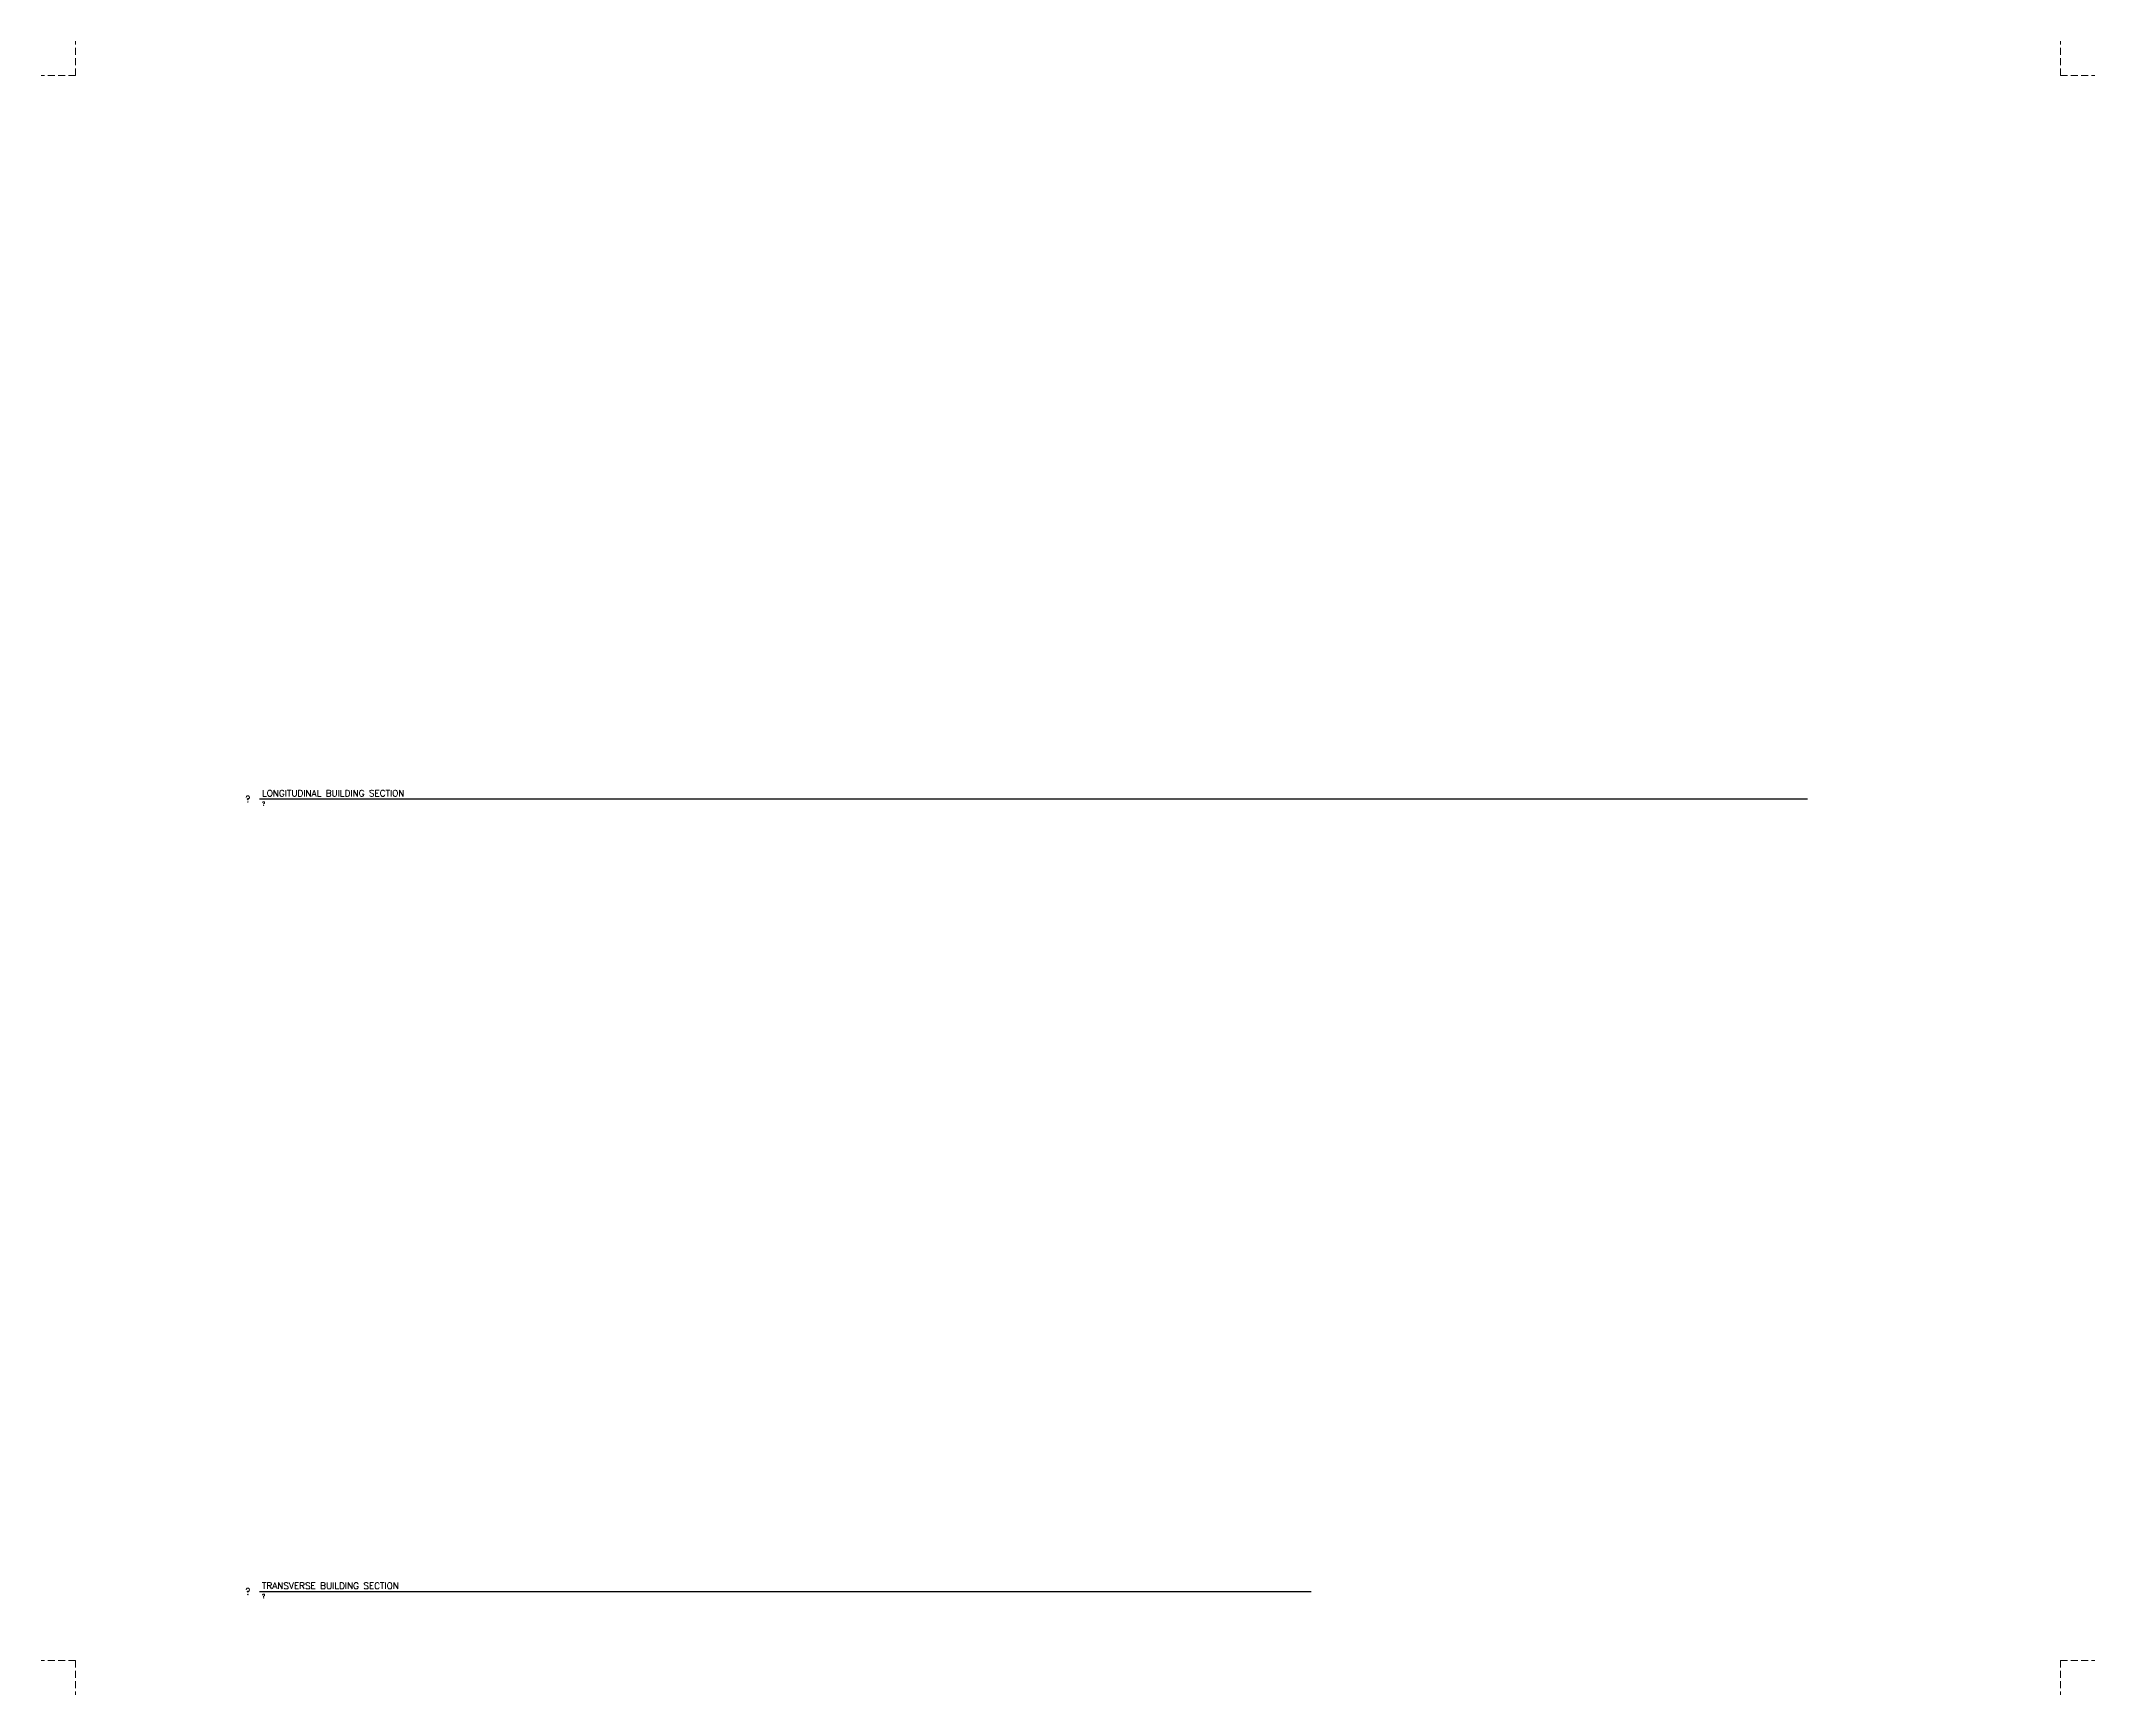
# Model space of a CAD drawing. Header units: inches. Extents: x -4116 to 2997, y -60 to 4182.
# Drawn here: x -4116 to -540, y -60 to 2820 of the extents above; entities that cross this region are included whole.
import ezdxf
from ezdxf.enums import TextEntityAlignment as Align

# ---------------------------------------------------------------- set-up
doc = ezdxf.new("R2010")
doc.units = ezdxf.units.IN
doc.header["$LTSCALE"] = 0.5
doc.header["$MEASUREMENT"] = 0
doc.linetypes.add('DASHED2', pattern=[0.375, 0.25, -0.125])
doc.layers.add('G-Anno-Ttlb', color=213, linetype='Continuous', lineweight=50)
doc.layers.add('G-Grid-Nplt', color=200, linetype='DASHED2', lineweight=18, plot=False)
doc.styles.add('RomanS', font='romans.shx')

# ---------------------------------------------------------------- blocks, each defined once
blk = doc.blocks.new('Anno_Title_A1')
at = {"color": 0, "linetype": 'ByBlock', "lineweight": -2}
blk.add_circle((0, 0), 2.25, dxfattribs=at)
blk.add_circle((0, 0), 2.25, dxfattribs=at)
at = {"color": 0, "linetype": 'ByBlock', "lineweight": -2, "style": 'RomanS'}
blk.add_attdef('NUMBER', text='', height=1.25, dxfattribs=at).set_placement((0, 0), align=Align.MIDDLE)
blk = doc.blocks.new('Anno_Title_T1')
at = {"color": 0, "linetype": 'ByBlock', "lineweight": -2, "style": 'RomanS'}
blk.add_attdef('TITLE', (2.75, 0.5), '', height=1.25, dxfattribs=at)
blk.add_attdef('SCALE', text='', height=0.75, dxfattribs=at).set_placement((2.75, -0.5), align=Align.TOP_LEFT)
blk = doc.blocks.new('Live Area Guide')
at = {"layer": 'G-Grid-Nplt'}
for p, q in [((0, 28.75), (0, 29.375)), ((36, 28.75), (36, 29.375)), ((0, 28.75), (-0.625, 28.75)), ((36, 28.75), (36.625, 28.75)), ((0, 0), (-0.625, 0)), ((0, 0), (0, -0.625)), ((36, 0), (36, -0.625)), ((36, 0), (36.625, 0))]:
    blk.add_line(p, q, dxfattribs=at)

msp = doc.modelspace()

# ---------------------------------------------------------------- linework, layer by layer
at = {"layer": 'G-Anno-Ttlb'}
for points in [[(-3735.75, 1500, 2.4, 2.4, 0), (-1040.25, 1500, 2.4, 2.4, 0)], [(-3735.75, 120, 2.4, 2.4, 0), (-1904.25, 120, 2.4, 2.4, 0)]]:
    msp.add_lwpolyline(points, format="xyseb", dxfattribs=at)

# ---------------------------------------------------------------- block references
at = {"xscale": 96, "yscale": 96, "zscale": 96}
msp.add_blockref('Live Area Guide', (-4056, 0), dxfattribs=at)
at = {"layer": 'G-Anno-Ttlb'}
ref = msp.add_blockref('Anno_Title_A1', (-3756, 1500), dxfattribs=dict(at, xscale=0.09375, yscale=0.09375, zscale=0.09375))
ref.add_attrib('NUMBER', '?', dxfattribs={"layer": '0', "color": 0, "linetype": 'ByBlock', "lineweight": -2, "height": 11.25, "style": 'RomanS'}).set_placement((-3756, 1500), align=Align.MIDDLE)
ref = msp.add_blockref('Anno_Title_T1', (-3756, 1500), dxfattribs=dict(at, xscale=0.09375, yscale=0.09375, zscale=0.09375))
ref.add_attrib('SCALE', '?', dxfattribs={"layer": '0', "color": 0, "linetype": 'ByBlock', "lineweight": -2, "height": 6.75, "style": 'RomanS'}).set_placement((-3731.25, 1495.5), align=Align.TOP_LEFT)
ref.add_attrib('TITLE', 'LONGITUDINAL BUILDING SECTION', (-3731.25, 1504.5), dxfattribs={"layer": '0', "color": 0, "linetype": 'ByBlock', "lineweight": -2, "height": 11.25, "style": 'RomanS'})
ref = msp.add_blockref('Anno_Title_A1', (-3756, 120), dxfattribs=dict(at, xscale=0.09375, yscale=0.09375, zscale=0.09375))
ref.add_attrib('NUMBER', '?', dxfattribs={"layer": '0', "color": 0, "linetype": 'ByBlock', "lineweight": -2, "height": 11.25, "style": 'RomanS'}).set_placement((-3756, 120), align=Align.MIDDLE)
ref = msp.add_blockref('Anno_Title_T1', (-3756, 120), dxfattribs=dict(at, xscale=0.09375, yscale=0.09375, zscale=0.09375))
ref.add_attrib('SCALE', '?', dxfattribs={"layer": '0', "color": 0, "linetype": 'ByBlock', "lineweight": -2, "height": 6.75, "style": 'RomanS'}).set_placement((-3731.25, 115.5), align=Align.TOP_LEFT)
ref.add_attrib('TITLE', 'TRANSVERSE BUILDING SECTION', (-3731.25, 124.5), dxfattribs={"layer": '0', "color": 0, "linetype": 'ByBlock', "lineweight": -2, "height": 11.25, "style": 'RomanS'})

doc.saveas('drawing.dxf')
